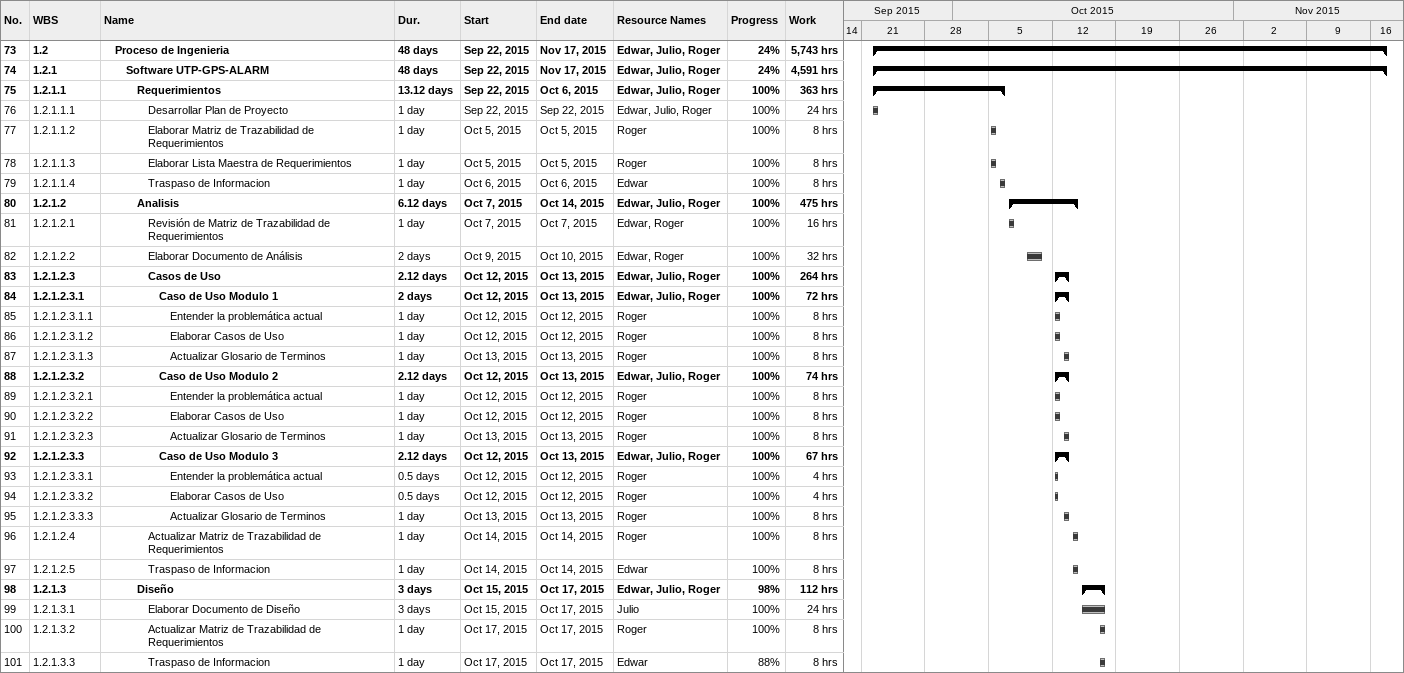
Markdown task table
| ID | WBS | Task | Duration | Start | Finish | Resources | % complete | Work (h) |
|---|---|---|---|---|---|---|---|---|
| 73 | 1.2 | **Proceso de Ingenieria** | 48d | 2015-09-22 | 2015-11-17 | Edwar, Julio, Roger | 24 | 5743 |
| 74 | 1.2.1 | **Software UTP-GPS-ALARM** | 48d | 2015-09-22 | 2015-11-17 | Edwar, Julio, Roger | 24 | 4591 |
| 75 | 1.2.1.1 | **Requerimientos** | 13.12d | 2015-09-22 | 2015-10-06 | Edwar, Julio, Roger | 100 | 363 |
| 76 | 1.2.1.1.1 | Desarrollar Plan de Proyecto | 1d | 2015-09-22 | 2015-09-22 | Edwar, Julio, Roger | 100 | 24 |
| 77 | 1.2.1.1.2 | Elaborar Matriz de Trazabilidad de Requerimientos | 1d | 2015-10-05 | 2015-10-05 | Roger | 100 | 8 |
| 78 | 1.2.1.1.3 | Elaborar Lista Maestra de Requerimientos | 1d | 2015-10-05 | 2015-10-05 | Roger | 100 | 8 |
| 79 | 1.2.1.1.4 | Traspaso de Informacion | 1d | 2015-10-06 | 2015-10-06 | Edwar | 100 | 8 |
| 80 | 1.2.1.2 | **Analisis** | 6.12d | 2015-10-07 | 2015-10-14 | Edwar, Julio, Roger | 100 | 475 |
| 81 | 1.2.1.2.1 | Revisión de Matriz de Trazabilidad de Requerimientos | 1d | 2015-10-07 | 2015-10-07 | Edwar, Roger | 100 | 16 |
| 82 | 1.2.1.2.2 | Elaborar Documento de Análisis | 2d | 2015-10-09 | 2015-10-10 | Edwar, Roger | 100 | 32 |
| 83 | 1.2.1.2.3 | **Casos de Uso** | 2.12d | 2015-10-12 | 2015-10-13 | Edwar, Julio, Roger | 100 | 264 |
| 84 | 1.2.1.2.3.1 | **Caso de Uso Modulo 1** | 2d | 2015-10-12 | 2015-10-13 | Edwar, Julio, Roger | 100 | 72 |
| 85 | 1.2.1.2.3.1.1 | Entender la problemática actual | 1d | 2015-10-12 | 2015-10-12 | Roger | 100 | 8 |
| 86 | 1.2.1.2.3.1.2 | Elaborar Casos de Uso | 1d | 2015-10-12 | 2015-10-12 | Roger | 100 | 8 |
| 87 | 1.2.1.2.3.1.3 | Actualizar Glosario de Terminos | 1d | 2015-10-13 | 2015-10-13 | Roger | 100 | 8 |
| 88 | 1.2.1.2.3.2 | **Caso de Uso Modulo 2** | 2.12d | 2015-10-12 | 2015-10-13 | Edwar, Julio, Roger | 100 | 74 |
| 89 | 1.2.1.2.3.2.1 | Entender la problemática actual | 1d | 2015-10-12 | 2015-10-12 | Roger | 100 | 8 |
| 90 | 1.2.1.2.3.2.2 | Elaborar Casos de Uso | 1d | 2015-10-12 | 2015-10-12 | Roger | 100 | 8 |
| 91 | 1.2.1.2.3.2.3 | Actualizar Glosario de Terminos | 1d | 2015-10-13 | 2015-10-13 | Roger | 100 | 8 |
| 92 | 1.2.1.2.3.3 | **Caso de Uso Modulo 3** | 2.12d | 2015-10-12 | 2015-10-13 | Edwar, Julio, Roger | 100 | 67 |
| 93 | 1.2.1.2.3.3.1 | Entender la problemática actual | 0.5d | 2015-10-12 | 2015-10-12 | Roger | 100 | 4 |
| 94 | 1.2.1.2.3.3.2 | Elaborar Casos de Uso | 0.5d | 2015-10-12 | 2015-10-12 | Roger | 100 | 4 |
| 95 | 1.2.1.2.3.3.3 | Actualizar Glosario de Terminos | 1d | 2015-10-13 | 2015-10-13 | Roger | 100 | 8 |
| 96 | 1.2.1.2.4 | Actualizar Matriz de Trazabilidad de Requerimientos | 1d | 2015-10-14 | 2015-10-14 | Roger | 100 | 8 |
| 97 | 1.2.1.2.5 | Traspaso de Informacion | 1d | 2015-10-14 | 2015-10-14 | Edwar | 100 | 8 |
| 98 | 1.2.1.3 | **Diseño** | 3d | 2015-10-15 | 2015-10-17 | Edwar, Julio, Roger | 98 | 112 |
| 99 | 1.2.1.3.1 | Elaborar Documento de Diseño | 3d | 2015-10-15 | 2015-10-17 | Julio | 100 | 24 |
| 100 | 1.2.1.3.2 | Actualizar Matriz de Trazabilidad de Requerimientos | 1d | 2015-10-17 | 2015-10-17 | Roger | 100 | 8 |
| 101 | 1.2.1.3.3 | Traspaso de Informacion | 1d | 2015-10-17 | 2015-10-17 | Edwar | 88 | 8 |
